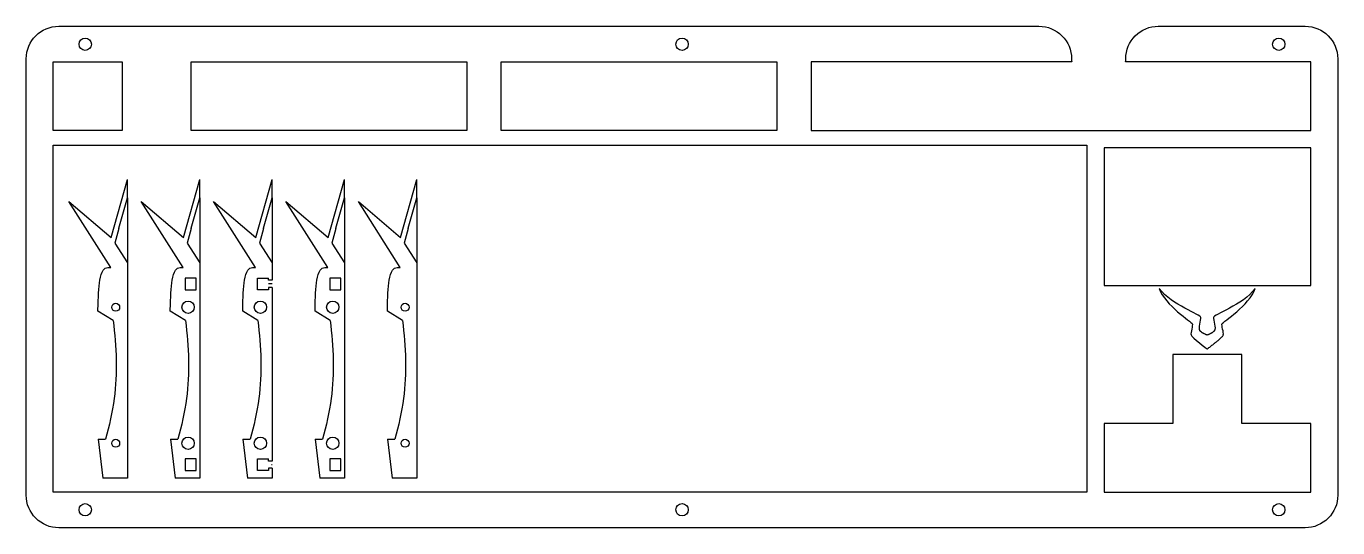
# Model space of a CAD drawing. Header units: millimetres. Extents: x -2 to 360, y -191 to -53.
import ezdxf

# ---------------------------------------------------------------- set-up
doc = ezdxf.new("R2010")
doc.units = ezdxf.units.MM
doc.layers.get('0').update_dxf_attribs({"linetype": 'CONTINUOUS'})

msp = doc.modelspace()

# ---------------------------------------------------------------- linework, layer by layer
for p, q in [((314.54, -81.53), (314.54, -81.54)), ((333.59, -81.54), (333.59, -81.53)), ((333.59, -81.53), (333.59, -81.54)), ((21.01, -111.13), (25.47, -95.04)), ((25.47, -100.09), (25.47, -95.04)), ((41.01, -111.13), (45.47, -95.04)), ((45.47, -100.09), (45.47, -95.04)), ((61.01, -111.13), (65.47, -95.04)), ((65.47, -100.09), (65.47, -95.04)), ((81.01, -111.13), (85.47, -95.04)), ((85.47, -100.09), (85.47, -95.04)), ((101.01, -111.13), (105.47, -95.04)), ((105.47, -100.09), (105.47, -95.04)), ((20.86, -119.37), (9.32, -101.18)), ((9.32, -101.18), (21.01, -111.13)), ((23.14, -108.49), (25.47, -100.09)), ((25.47, -100.09), (25.47, -118.1)), ((29.32, -101.18), (41.01, -111.13)), ((40.86, -119.37), (29.32, -101.18)), ((43.14, -108.49), (45.47, -100.09)), ((45.47, -100.09), (45.47, -118.1)), ((60.86, -119.37), (49.32, -101.18)), ((49.32, -101.18), (61.01, -111.13)), ((63.14, -108.49), (65.47, -100.09)), ((65.47, -100.09), (65.47, -118.1)), ((69.32, -101.18), (81.01, -111.13)), ((80.86, -119.37), (69.32, -101.18)), ((83.14, -108.49), (85.47, -100.09)), ((85.47, -100.09), (85.47, -118.1)), ((100.86, -119.37), (89.32, -101.18)), ((89.32, -101.18), (101.01, -111.13)), ((103.14, -108.49), (105.47, -100.09)), ((105.47, -100.09), (105.47, -118.1)), ((23.12, -108.57), (22, -112.62)), ((23.12, -108.57), (23.14, -108.49)), ((43.12, -108.57), (42, -112.62)), ((43.12, -108.57), (43.14, -108.49)), ((63.12, -108.57), (62, -112.62)), ((63.12, -108.57), (63.14, -108.49)), ((83.12, -108.57), (82, -112.62)), ((83.12, -108.57), (83.14, -108.49)), ((103.12, -108.57), (102, -112.62)), ((103.12, -108.57), (103.14, -108.49)), ((22, -112.62), (25.47, -118.1)), ((42, -112.62), (45.47, -118.1)), ((62, -112.62), (65.47, -118.1)), ((82, -112.62), (85.47, -118.1)), ((102, -112.62), (105.47, -118.1)), ((20.12, -119.36), (20.86, -119.37)), ((25.47, -118.1), (25.47, -122.92)), ((40.12, -119.36), (40.86, -119.37)), ((45.47, -118.1), (45.47, -122.92)), ((60.12, -119.36), (60.86, -119.37)), ((65.47, -118.1), (65.47, -122.92)), ((80.12, -119.36), (80.86, -119.37)), ((85.47, -118.1), (85.47, -122.92)), ((100.12, -119.36), (100.86, -119.37)), ((105.47, -118.1), (105.47, -122.92)), ((25.47, -122.92), (25.47, -124.92)), ((45.47, -122.92), (45.47, -124.92)), ((61.44, -125.52), (61.44, -122.32)), ((61.44, -122.32), (64.47, -122.32)), ((64.47, -122.92), (64.47, -122.32)), ((65.47, -122.92), (64.47, -122.92)), ((85.47, -122.92), (85.47, -124.92)), ((105.47, -122.92), (105.47, -124.92)), ((25.47, -124.92), (25.47, -172.92)), ((45.47, -124.92), (45.47, -172.92)), ((64.47, -125.52), (61.44, -125.52)), ((65.47, -123.92), (64.44, -123.92)), ((64.47, -124.92), (64.47, -125.52)), ((65.47, -124.92), (64.47, -124.92)), ((65.47, -124.92), (65.47, -172.92)), ((85.47, -124.92), (85.47, -172.92)), ((105.47, -124.92), (105.47, -172.92)), ((314.54, -124.4), (314.54, -124.4)), ((314.54, -124.4), (314.54, -124.4)), ((21.49, -134.01), (17.34, -131.43)), ((41.49, -134.01), (37.34, -131.43)), ((61.49, -134.01), (57.34, -131.43)), ((81.49, -134.01), (77.34, -131.43)), ((101.49, -134.01), (97.34, -131.43)), ((17.39, -166.89), (18.7, -177.62)), ((37.39, -166.89), (38.7, -177.62)), ((57.39, -166.89), (58.7, -177.62)), ((77.39, -166.89), (78.7, -177.62)), ((97.39, -166.89), (98.7, -177.62)), ((25.47, -172.92), (25.47, -174.92)), ((45.47, -172.92), (45.47, -174.92)), ((61.44, -172.32), (64.47, -172.32)), ((61.44, -175.52), (61.44, -172.32)), ((64.47, -172.92), (64.47, -172.32)), ((65.47, -172.92), (64.47, -172.92)), ((65.47, -173.92), (65.3, -173.92)), ((85.47, -172.92), (85.47, -174.92)), ((105.47, -172.92), (105.47, -174.92)), ((25.47, -177.61), (18.7, -177.61)), ((25.47, -174.92), (25.47, -177.61)), ((45.47, -177.61), (38.7, -177.61)), ((45.47, -174.92), (45.47, -177.61)), ((65.47, -177.61), (58.7, -177.61)), ((64.47, -175.52), (61.44, -175.52)), ((64.47, -174.92), (64.47, -175.52)), ((65.47, -174.92), (64.47, -174.92)), ((65.47, -174.92), (65.47, -177.61)), ((85.47, -177.61), (78.7, -177.61)), ((85.47, -174.92), (85.47, -177.61)), ((105.47, -177.61), (98.7, -177.61)), ((105.47, -174.92), (105.47, -177.61))]:
    msp.add_line(p, q)
msp.add_lwpolyline([(-2.5, -61.66, -0.414208), (6.5, -52.66), (277.5, -52.66, -0.414214), (286.5, -61.66), (286.5, -62, 0.061088), (286.56, -62.48), (214.52, -62.48), (214.52, -81.54), (290.73, -81.54), (295.49, -81.54), (352.64, -81.54), (352.64, -62.48), (301.44, -62.48, 0.061088), (301.5, -62), (301.5, -61.66, -0.414214), (310.5, -52.66), (351.11, -52.66, -0.414211), (360.11, -61.66), (360.11, -182.37, -0.414216), (351.11, -191.37), (6.5, -191.37, -0.414218), (-2.5, -182.37)], format="xyb", close=True)
for points in [[(4.97, -62.48), (24.03, -62.48), (24.03, -81.54), (4.97, -81.54)], [(43.07, -81.54), (43.07, -62.48), (119.28, -62.48), (119.28, -81.54)], [(205, -62.48), (205, -81.54), (128.8, -81.54), (128.8, -62.48)], [(290.73, -85.56), (290.73, -181.55), (4.97, -181.55), (4.97, -85.56)], [(295.49, -86.3), (295.49, -124.4), (352.64, -124.4), (352.64, -86.3)], [(44.47, -125.52), (44.47, -124.92), (44.47, -122.92), (44.47, -122.32), (41.44, -122.32), (41.44, -125.52)], [(84.47, -124.92), (84.47, -122.92), (84.47, -122.32), (81.44, -122.32), (81.44, -125.52), (84.47, -125.52)], [(333.59, -162.5), (333.59, -143.45), (314.54, -143.45), (314.54, -162.5), (295.49, -162.5), (295.49, -181.55), (352.64, -181.55), (352.64, -162.5)], [(44.47, -172.32), (41.44, -172.32), (41.44, -175.52), (44.47, -175.52), (44.47, -174.92), (44.47, -172.92)], [(84.47, -174.92), (84.47, -172.92), (84.47, -172.32), (81.44, -172.32), (81.44, -175.52), (84.47, -175.52)]]:
    msp.add_lwpolyline(points, close=True)
for centre, radius in [((13.81, -57.66), 1.7), ((178.81, -57.66), 1.7), ((343.81, -57.66), 1.7), ((22.23, -130.38), 1.1), ((42.23, -130.38), 1.7), ((62.23, -130.38), 1.7), ((82.23, -130.38), 1.7), ((102.23, -130.38), 1.1), ((42.23, -168.01), 1.7), ((62.23, -168.01), 1.7), ((82.23, -168.01), 1.7), ((22.23, -168.01), 1.1), ((102.23, -168.01), 1.1), ((13.81, -186.37), 1.7), ((178.81, -186.37), 1.7), ((343.81, -186.37), 1.7)]:
    msp.add_circle(centre, radius)
for points, knots in [([(17.34, -131.43), (17.34, -131.29), (17.34, -131.15), (17.34, -131), (17.39, -127.68), (17.54, -124.88), (17.87, -122.88), (18.07, -121.69), (18.32, -120.8), (18.78, -120.16), (19.08, -119.73), (19.56, -119.39), (20.1, -119.36), (20.11, -119.36), (20.11, -119.36), (20.12, -119.36)], [-0.021358, -0.021358, -0.021358, -0.021358, 0, 0, 0, 0.5, 0.5, 0.5, 0.79816, 0.79816, 0.79816, 1, 1, 1, 1.005099, 1.005099, 1.005099, 1.005099]), ([(37.34, -131.43), (37.34, -131.29), (37.34, -131.15), (37.34, -131), (37.39, -127.68), (37.54, -124.88), (37.87, -122.88), (38.07, -121.69), (38.32, -120.8), (38.78, -120.16), (39.08, -119.73), (39.56, -119.39), (40.1, -119.36), (40.11, -119.36), (40.11, -119.36), (40.12, -119.36)], [-0.021358, -0.021358, -0.021358, -0.021358, 0, 0, 0, 0.5, 0.5, 0.5, 0.79816, 0.79816, 0.79816, 1, 1, 1, 1.005099, 1.005099, 1.005099, 1.005099]), ([(57.34, -131.43), (57.34, -131.29), (57.34, -131.15), (57.34, -131), (57.39, -127.68), (57.54, -124.88), (57.87, -122.88), (58.07, -121.69), (58.32, -120.8), (58.78, -120.16), (59.08, -119.73), (59.56, -119.39), (60.1, -119.36), (60.11, -119.36), (60.11, -119.36), (60.12, -119.36)], [-0.021358, -0.021358, -0.021358, -0.021358, 0, 0, 0, 0.5, 0.5, 0.5, 0.79816, 0.79816, 0.79816, 1, 1, 1, 1.005099, 1.005099, 1.005099, 1.005099]), ([(77.34, -131.43), (77.34, -131.29), (77.34, -131.15), (77.34, -131), (77.39, -127.68), (77.54, -124.88), (77.87, -122.88), (78.07, -121.69), (78.32, -120.8), (78.78, -120.16), (79.08, -119.73), (79.56, -119.39), (80.1, -119.36), (80.11, -119.36), (80.11, -119.36), (80.12, -119.36)], [-0.021358, -0.021358, -0.021358, -0.021358, 0, 0, 0, 0.5, 0.5, 0.5, 0.79816, 0.79816, 0.79816, 1, 1, 1, 1.005099, 1.005099, 1.005099, 1.005099]), ([(97.34, -131.43), (97.34, -131.29), (97.34, -131.15), (97.34, -131), (97.39, -127.68), (97.54, -124.88), (97.87, -122.88), (98.07, -121.69), (98.32, -120.8), (98.78, -120.16), (99.08, -119.73), (99.56, -119.39), (100.1, -119.36), (100.11, -119.36), (100.11, -119.36), (100.12, -119.36)], [-0.021358, -0.021358, -0.021358, -0.021358, 0, 0, 0, 0.5, 0.5, 0.5, 0.79816, 0.79816, 0.79816, 1, 1, 1, 1.005099, 1.005099, 1.005099, 1.005099]), ([(21.49, -134.01), (22.53, -141.42), (22.74, -148.64), (21.8, -155.6), (21.29, -159.42), (20.46, -163.18), (19.38, -166.89)], [0.0097319, 0.0097319, 0.0097319, 0.0097319, 0.6372314, 0.6372314, 0.6372314, 0.9813649, 0.9813649, 0.9813649, 0.9813649]), ([(41.49, -134.01), (42.53, -141.42), (42.74, -148.64), (41.8, -155.6), (41.29, -159.42), (40.46, -163.18), (39.38, -166.89)], [0.0097319, 0.0097319, 0.0097319, 0.0097319, 0.6372314, 0.6372314, 0.6372314, 0.9813649, 0.9813649, 0.9813649, 0.9813649]), ([(61.49, -134.01), (62.53, -141.42), (62.74, -148.64), (61.8, -155.6), (61.29, -159.42), (60.46, -163.18), (59.38, -166.89)], [0.0097319, 0.0097319, 0.0097319, 0.0097319, 0.6372314, 0.6372314, 0.6372314, 0.9813649, 0.9813649, 0.9813649, 0.9813649]), ([(81.49, -134.01), (82.53, -141.42), (82.74, -148.64), (81.8, -155.6), (81.29, -159.42), (80.46, -163.18), (79.38, -166.89)], [0.0097319, 0.0097319, 0.0097319, 0.0097319, 0.6372314, 0.6372314, 0.6372314, 0.9813649, 0.9813649, 0.9813649, 0.9813649]), ([(101.49, -134.01), (102.53, -141.42), (102.74, -148.64), (101.8, -155.6), (101.29, -159.42), (100.46, -163.18), (99.38, -166.89)], [0.0097319, 0.0097319, 0.0097319, 0.0097319, 0.6372314, 0.6372314, 0.6372314, 0.9813649, 0.9813649, 0.9813649, 0.9813649]), ([(17.39, -166.89), (17.48, -166.88), (17.57, -166.87), (17.66, -166.86), (18.17, -166.81), (18.74, -166.83), (19.38, -166.89)], [0.6017423, 0.6017423, 0.6017423, 0.6017423, 0.6492897, 0.6492897, 0.6492897, 0.9142265, 0.9142265, 0.9142265, 0.9142265]), ([(37.39, -166.89), (37.48, -166.88), (37.57, -166.87), (37.66, -166.86), (38.17, -166.81), (38.74, -166.83), (39.38, -166.89)], [0.6017423, 0.6017423, 0.6017423, 0.6017423, 0.6492897, 0.6492897, 0.6492897, 0.9142265, 0.9142265, 0.9142265, 0.9142265]), ([(57.39, -166.89), (57.48, -166.88), (57.57, -166.87), (57.66, -166.86), (58.17, -166.81), (58.74, -166.83), (59.38, -166.89)], [0.6017423, 0.6017423, 0.6017423, 0.6017423, 0.6492897, 0.6492897, 0.6492897, 0.9142265, 0.9142265, 0.9142265, 0.9142265]), ([(77.39, -166.89), (77.48, -166.88), (77.57, -166.87), (77.66, -166.86), (78.17, -166.81), (78.74, -166.83), (79.38, -166.89)], [0.6017423, 0.6017423, 0.6017423, 0.6017423, 0.6492897, 0.6492897, 0.6492897, 0.9142265, 0.9142265, 0.9142265, 0.9142265]), ([(97.39, -166.89), (97.48, -166.88), (97.57, -166.87), (97.66, -166.86), (98.17, -166.81), (98.74, -166.83), (99.38, -166.89)], [0.6017423, 0.6017423, 0.6017423, 0.6017423, 0.6492897, 0.6492897, 0.6492897, 0.9142265, 0.9142265, 0.9142265, 0.9142265])]:
    msp.add_open_spline(points, degree=3, knots=knots)
for points, degree in [([(322.29, -133.19), (322.33, -132.44), (314.17, -129.81), (310.76, -125.23)], 3), ([(310.76, -125.23), (312.33, -129.81), (319.7, -134.48), (319.89, -134.92)], 3), ([(337.26, -125.23), (333.86, -129.81), (325.69, -132.44), (325.73, -133.19)], 3), ([(328.13, -134.92), (328.32, -134.48), (335.69, -129.81), (337.26, -125.23)], 3), ([(322, -136.84), (321.53, -136.2), (322.24, -133.94), (322.29, -133.19)], 3), ([(325.73, -133.19), (325.78, -133.94), (326.49, -136.2), (326.02, -136.84)], 3), ([(319.89, -134.92), (320.08, -135.36), (319.39, -137.4), (319.55, -138.04)], 3), ([(324.01, -138.09), (322.48, -137.48), (322, -136.84)], 2), ([(326.02, -136.84), (325.54, -137.48), (324.01, -138.09)], 2), ([(328.47, -138.04), (328.63, -137.4), (327.94, -135.36), (328.13, -134.92)], 3), ([(319.55, -138.04), (319.71, -138.68), (324.01, -141.9), (324.01, -141.9)], 3), ([(324.01, -141.9), (328.31, -138.68), (328.47, -138.04)], 2)]:
    msp.add_open_spline(points, degree=degree)

doc.saveas('drawing.dxf')
